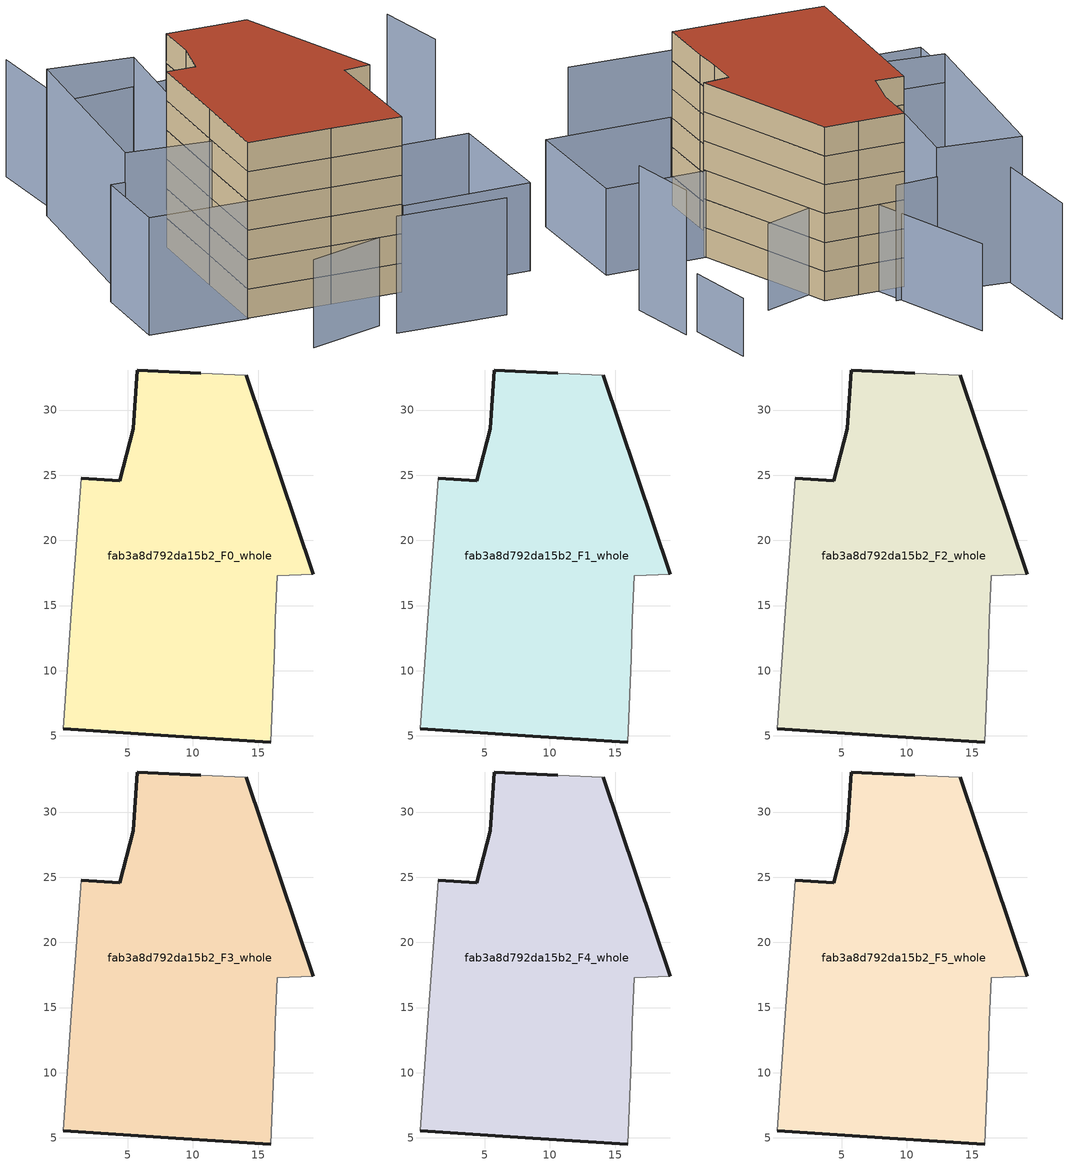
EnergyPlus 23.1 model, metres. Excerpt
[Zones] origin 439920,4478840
fab3a8d792da15b2_F0_whole
 floor ground (EU_floor_Construction): 14.1,32.68 19.25,17.4 16.48,17.3 16.34,13.95 16.23,10.92 15.97,4.53 8.68,4.99 0.04,5.54 0.67,14.5 1.42,24.75 4.4,24.56 5.43,28.57 5.72,33.08 10.59,32.84 z0
 wall outside (EU_wall_Construction): 0.04,5.54 8.68,4.99 15.97,4.53 / 19.25,17.4 14.1,32.68 / 10.59,32.84 5.72,33.08 5.43,28.57 4.4,24.56 1.42,24.75 z0:3
 wall adiabatic (EU_wall_Construction): 15.97,4.53 16.23,10.92 16.34,13.95 16.48,17.3 19.25,17.4 / 14.1,32.68 10.59,32.84 / 1.42,24.75 0.67,14.5 0.04,5.54 z0:3
fab3a8d792da15b2_F1_whole
 floor to fab3a8d792da15b2_F0_whole (EU_floor_Construction): 14.1,32.68 19.25,17.4 16.48,17.3 16.34,13.95 16.23,10.92 15.97,4.53 8.68,4.99 0.04,5.54 0.67,14.5 1.42,24.75 4.4,24.56 5.43,28.57 5.72,33.08 10.59,32.84 z3
 wall outside (EU_wall_Construction): 0.04,5.54 8.68,4.99 15.97,4.53 / 19.25,17.4 14.1,32.68 / 10.59,32.84 5.72,33.08 5.43,28.57 4.4,24.56 1.42,24.75 z3:6
 wall adiabatic (EU_wall_Construction): 15.97,4.53 16.23,10.92 16.34,13.95 16.48,17.3 19.25,17.4 / 14.1,32.68 10.59,32.84 / 1.42,24.75 0.67,14.5 0.04,5.54 z3:6
fab3a8d792da15b2_F2_whole
 floor to fab3a8d792da15b2_F1_whole (EU_floor_Construction): 14.1,32.68 19.25,17.4 16.48,17.3 16.34,13.95 16.23,10.92 15.97,4.53 8.68,4.99 0.04,5.54 0.67,14.5 1.42,24.75 4.4,24.56 5.43,28.57 5.72,33.08 10.59,32.84 z6
 wall outside (EU_wall_Construction): 0.04,5.54 8.68,4.99 15.97,4.53 / 19.25,17.4 14.1,32.68 / 10.59,32.84 5.72,33.08 5.43,28.57 4.4,24.56 1.42,24.75 z6:9
 wall adiabatic (EU_wall_Construction): 15.97,4.53 16.23,10.92 16.34,13.95 16.48,17.3 19.25,17.4 / 14.1,32.68 10.59,32.84 / 1.42,24.75 0.67,14.5 0.04,5.54 z6:9
fab3a8d792da15b2_F3_whole
 floor to fab3a8d792da15b2_F2_whole (EU_floor_Construction): 14.1,32.68 19.25,17.4 16.48,17.3 16.34,13.95 16.23,10.92 15.97,4.53 8.68,4.99 0.04,5.54 0.67,14.5 1.42,24.75 4.4,24.56 5.43,28.57 5.72,33.08 10.59,32.84 z9
 wall outside (EU_wall_Construction): 0.04,5.54 8.68,4.99 15.97,4.53 / 19.25,17.4 14.1,32.68 / 10.59,32.84 5.72,33.08 5.43,28.57 4.4,24.56 1.42,24.75 z9:12
 wall adiabatic (EU_wall_Construction): 15.97,4.53 16.23,10.92 16.34,13.95 16.48,17.3 19.25,17.4 / 14.1,32.68 10.59,32.84 / 1.42,24.75 0.67,14.5 0.04,5.54 z9:12
fab3a8d792da15b2_F4_whole
 floor to fab3a8d792da15b2_F3_whole (EU_floor_Construction): 14.1,32.68 19.25,17.4 16.48,17.3 16.34,13.95 16.23,10.92 15.97,4.53 8.68,4.99 0.04,5.54 0.67,14.5 1.42,24.75 4.4,24.56 5.43,28.57 5.72,33.08 10.59,32.84 z12
 wall outside (EU_wall_Construction): 0.04,5.54 8.68,4.99 15.97,4.53 / 19.25,17.4 14.1,32.68 / 10.59,32.84 5.72,33.08 5.43,28.57 4.4,24.56 1.42,24.75 z12:15
 wall adiabatic (EU_wall_Construction): 15.97,4.53 16.23,10.92 16.34,13.95 16.48,17.3 19.25,17.4 / 14.1,32.68 10.59,32.84 / 1.42,24.75 0.67,14.5 0.04,5.54 z12:15
fab3a8d792da15b2_F5_whole
 floor to fab3a8d792da15b2_F4_whole (EU_floor_Construction): 14.1,32.68 19.25,17.4 16.48,17.3 16.34,13.95 16.23,10.92 15.97,4.53 8.68,4.99 0.04,5.54 0.67,14.5 1.42,24.75 4.4,24.56 5.43,28.57 5.72,33.08 10.59,32.84 z15
 wall outside (EU_wall_Construction): 0.04,5.54 8.68,4.99 15.97,4.53 / 19.25,17.4 14.1,32.68 / 10.59,32.84 5.72,33.08 5.43,28.57 4.4,24.56 1.42,24.75 z15:18
 wall adiabatic (EU_wall_Construction): 15.97,4.53 16.23,10.92 16.34,13.95 16.48,17.3 19.25,17.4 / 14.1,32.68 10.59,32.84 / 1.42,24.75 0.67,14.5 0.04,5.54 z15:18
 roof outside (EU_roof_Construction): 15.97,4.53 16.23,10.92 16.34,13.95 16.48,17.3 19.25,17.4 14.1,32.68 10.59,32.84 5.72,33.08 5.43,28.57 4.4,24.56 1.42,24.75 0.67,14.5 0.04,5.54 8.68,4.99 z18
shading: 2.27,-3.78 10.26,-1.83 / 20.05,32.36 9.69,29.07 / 9.69,29.07 4.19,46.38 / 15.96,4.23 16.49,17.86 / 16.49,17.86 29.77,17.34 / 29.77,17.34 29.24,3.71 / 29.24,3.71 15.96,4.23 z0:9; 10.86,-4.3 22.23,-5.02 / 8.06,35.88 -3.76,35.67 / -3.76,35.67 -3.97,47.34 / -9.52,15.18 0.67,14.5 / 0.67,14.5 0.07,5.47 / 0.07,5.47 -10.12,6.15 / -10.12,6.15 -9.52,15.18 z0:12; 31.05,26.63 29.87,34.15 / 3.64,35.79 0.59,13.88 / 0.59,13.88 -8.05,15.08 / -8.05,15.08 -5.01,37 / -5.01,37 3.64,35.79 z0:15; 28.56,33.96 27.48,41.45 z0:6
[Building]
EU S2 Campaign: North Axis=0; Terrain=City; Solar Distribution=FullExterior
[Site:Location]
Madrid: Latitude=40.5; Longitude=-3.5; Time Zone=1; Elevation=609
[SizingPeriod:WeatherFileDays]
AnnualSizingPeriod: Begin Month=1; Begin Day of Month=1; End Month=12; End Day of Month=31; Day of Week for Start Day=Monday; Use Weather File Daylight Saving Period=No; Use Weather File Rain and Snow Indicators=No
[MATERIAL]
EU_InternalMass_Material: Roughness=MediumRough; Thickness=0.1; Conductivity=1; Density=1800; Specific Heat=900; Thermal Absorptance=0.9; Solar Absorptance=0.7; Visible Absorptance=0.7
[MATERIAL:NOMASS] Roughness=MediumRough; Thermal Absorptance=0.9; Solar Absorptance=0.7; Visible Absorptance=0.7
Name | Thermal Resistance
EU_wall_NoMass | 0.609216
EU_roof_NoMass | 0.513268
EU_floor_NoMass | 0.568163
[CONSTRUCTION]
EU_wall_Construction: EU_wall_NoMass
EU_roof_Construction: EU_roof_NoMass
EU_floor_Construction: EU_floor_NoMass
EU_InternalMass_Construction: EU_InternalMass_Material
[ZONE] Type=1; Multiplier=1; Ceiling Height=autocalculate; Floor Area=autocalculate; Part of Total Floor Area=Yes
Name | Volume
fab3a8d792da15b2_F0_whole | 1204.12
fab3a8d792da15b2_F1_whole; fab3a8d792da15b2_F2_whole; fab3a8d792da15b2_F3_whole; fab3a8d792da15b2_F4_whole; fab3a8d792da15b2_F5_whole | 1204.11
[INTERNALMASS] Construction=EU_InternalMass_Construction; Surface Area=401.372
Name | Zone or ZoneList
fab3a8d792da15b2_F0_whole_EU_InternalMass | fab3a8d792da15b2_F0_whole
fab3a8d792da15b2_F1_whole_EU_InternalMass | fab3a8d792da15b2_F1_whole
fab3a8d792da15b2_F2_whole_EU_InternalMass | fab3a8d792da15b2_F2_whole
fab3a8d792da15b2_F3_whole_EU_InternalMass | fab3a8d792da15b2_F3_whole
fab3a8d792da15b2_F4_whole_EU_InternalMass | fab3a8d792da15b2_F4_whole
fab3a8d792da15b2_F5_whole_EU_InternalMass | fab3a8d792da15b2_F5_whole
[OTHEREQUIPMENT] Fuel Type=Electricity; Design Level Calculation Method=Watts/Area; Power per Zone Floor Area=1; Fraction Latent=0; Fraction Radiant=0; Fraction Lost=0; Carbon Dioxide Generation Rate=0; EndUse Subcategory=EU_Step8_InternalGains
Name | Zone or ZoneList or Space or SpaceList | Schedule
EU_Step8_InternalGain_fab3a8d792da15b2_F0_whole_f000 | fab3a8d792da15b2_F0_whole | EU_Step8_GainSchedule_fab3a8d792da15b2_F0_whole_f000
EU_Step8_InternalGain_fab3a8d792da15b2_F1_whole_f000 | fab3a8d792da15b2_F1_whole | EU_Step8_GainSchedule_fab3a8d792da15b2_F1_whole_f000
EU_Step8_InternalGain_fab3a8d792da15b2_F2_whole_f000 | fab3a8d792da15b2_F2_whole | EU_Step8_GainSchedule_fab3a8d792da15b2_F2_whole_f000
EU_Step8_InternalGain_fab3a8d792da15b2_F3_whole_f000 | fab3a8d792da15b2_F3_whole | EU_Step8_GainSchedule_fab3a8d792da15b2_F3_whole_f000
EU_Step8_InternalGain_fab3a8d792da15b2_F4_whole_f000 | fab3a8d792da15b2_F4_whole | EU_Step8_GainSchedule_fab3a8d792da15b2_F4_whole_f000
EU_Step8_InternalGain_fab3a8d792da15b2_F5_whole_f000 | fab3a8d792da15b2_F5_whole | EU_Step8_GainSchedule_fab3a8d792da15b2_F5_whole_f000
[ZONEVENTILATION:DESIGNFLOWRATE] Schedule=EU_AlwaysOn; Design Flow Rate Calculation Method=AirChanges/Hour; Air Changes per Hour=0.752966; Ventilation Type=Natural; Fan Pressure Rise=0; Fan Total Efficiency=1; Constant Term Coefficient=1; Temperature Term Coefficient=0; Velocity Term Coefficient=0; Velocity Squared Term Coefficient=0; Minimum Indoor Temperature=-100; Maximum Indoor Temperature=100; Delta Temperature=-100; Minimum Outdoor Temperature=-100; Maximum Outdoor Temperature=100; Maximum Wind Speed=40
Name | Zone or ZoneList or Space or SpaceList
EU_ConstantAir_fab3a8d792da15b2_F0_whole | fab3a8d792da15b2_F0_whole
EU_ConstantAir_fab3a8d792da15b2_F1_whole | fab3a8d792da15b2_F1_whole
EU_ConstantAir_fab3a8d792da15b2_F2_whole | fab3a8d792da15b2_F2_whole
EU_ConstantAir_fab3a8d792da15b2_F3_whole | fab3a8d792da15b2_F3_whole
EU_ConstantAir_fab3a8d792da15b2_F4_whole | fab3a8d792da15b2_F4_whole
EU_ConstantAir_fab3a8d792da15b2_F5_whole | fab3a8d792da15b2_F5_whole
[HVACTEMPLATE:THERMOSTAT] Constant Heating Setpoint=20; Constant Cooling Setpoint=50
EU_HeatOnly_fab3a8d792da15b2_F0_whole; EU_HeatOnly_fab3a8d792da15b2_F1_whole; EU_HeatOnly_fab3a8d792da15b2_F2_whole; EU_HeatOnly_fab3a8d792da15b2_F3_whole; EU_HeatOnly_fab3a8d792da15b2_F4_whole; EU_HeatOnly_fab3a8d792da15b2_F5_whole
[HVACTEMPLATE:ZONE:IDEALLOADSAIRSYSTEM] System Availability Schedule=EU_AlwaysOn; Maximum Heating Supply Air Temperature=50; Minimum Cooling Supply Air Temperature=13; Maximum Heating Supply Air Humidity Ratio=0.0156; Minimum Cooling Supply Air Humidity Ratio=0.0077; Heating Limit=NoLimit; Cooling Limit=NoLimit; Heating Availability Schedule=EU_AlwaysOn; Cooling Availability Schedule=EU_CoolingOff; Dehumidification Control Type=ConstantSensibleHeatRatio; Cooling Sensible Heat Ratio=0.7; Dehumidification Setpoint=60; Humidification Control Type=None; Humidification Setpoint=30; Outdoor Air Method=None; Outdoor Air Flow Rate per Person=0.00944; Outdoor Air Flow Rate per Zone Floor Area=0; Outdoor Air Flow Rate per Zone=0; Demand Controlled Ventilation Type=None; Outdoor Air Economizer Type=NoEconomizer; Heat Recovery Type=None; Sensible Heat Recovery Effectiveness=0.7; Latent Heat Recovery Effectiveness=0.65
Name | Template Thermostat
fab3a8d792da15b2_F0_whole | EU_HeatOnly_fab3a8d792da15b2_F0_whole
fab3a8d792da15b2_F1_whole | EU_HeatOnly_fab3a8d792da15b2_F1_whole
fab3a8d792da15b2_F2_whole | EU_HeatOnly_fab3a8d792da15b2_F2_whole
fab3a8d792da15b2_F3_whole | EU_HeatOnly_fab3a8d792da15b2_F3_whole
fab3a8d792da15b2_F4_whole | EU_HeatOnly_fab3a8d792da15b2_F4_whole
fab3a8d792da15b2_F5_whole | EU_HeatOnly_fab3a8d792da15b2_F5_whole
[SIZING:ZONE] Zone Cooling Design Supply Air Temperature Input Method=SupplyAirTemperature; Zone Cooling Design Supply Air Temperature=13; Zone Heating Design Supply Air Temperature Input Method=SupplyAirTemperature; Zone Heating Design Supply Air Temperature=50; Zone Cooling Design Supply Air Humidity Ratio=0.008; Zone Heating Design Supply Air Humidity Ratio=0.008; Cooling Design Air Flow Method=DesignDay; Cooling Design Air Flow Rate=0; Cooling Minimum Air Flow per Zone Floor Area=0.000762; Cooling Minimum Air Flow=0; Cooling Minimum Air Flow Fraction=0.2; Heating Design Air Flow Method=DesignDay; Heating Design Air Flow Rate=0; Heating Maximum Air Flow per Zone Floor Area=0.002032; Heating Maximum Air Flow=0.141576; Heating Maximum Air Flow Fraction=0.3; Account for Dedicated Outdoor Air System=No; Dedicated Outdoor Air System Control Strategy=NeutralSupplyAir; Dedicated Outdoor Air Low Setpoint Temperature for Design=autosize; Dedicated Outdoor Air High Setpoint Temperature for Design=autosize; Zone Load Sizing Method=Sensible Load Only No Latent Load; Zone Latent Cooling Design Supply Air Humidity Ratio Input Method=HumidityRatioDifference; Zone Cooling Design Supply Air Humidity Ratio Difference=0.005; Zone Latent Heating Design Supply Air Humidity Ratio Input Method=HumidityRatioDifference; Zone Humidification Design Supply Air Humidity Ratio Difference=0.005
fab3a8d792da15b2_F0_whole; fab3a8d792da15b2_F1_whole; fab3a8d792da15b2_F2_whole; fab3a8d792da15b2_F3_whole; fab3a8d792da15b2_F4_whole; fab3a8d792da15b2_F5_whole
[SCHEDULE:CONSTANT]
Name | Hourly Value
EU_AlwaysOn | 1
EU_CoolingOff | 0
[SCHEDULE:FILE] Column Number=1; Rows to Skip at Top=0; Number of Hours of Data=8760; Column Separator=Comma; Interpolate to Timestep=No; Minutes per Item=60; Adjust Schedule for Daylight Savings=Yes
Name | File
EU_Step8_GainSchedule_fab3a8d792da15b2_F0_whole_f000 | ../../schedules/fab3a8d792da15b2/fab3a8d792da15b2_F0_whole_f000_gain.csv
EU_Step8_GainSchedule_fab3a8d792da15b2_F1_whole_f000 | ../../schedules/fab3a8d792da15b2/fab3a8d792da15b2_F1_whole_f000_gain.csv
EU_Step8_GainSchedule_fab3a8d792da15b2_F2_whole_f000 | ../../schedules/fab3a8d792da15b2/fab3a8d792da15b2_F2_whole_f000_gain.csv
EU_Step8_GainSchedule_fab3a8d792da15b2_F3_whole_f000 | ../../schedules/fab3a8d792da15b2/fab3a8d792da15b2_F3_whole_f000_gain.csv
EU_Step8_GainSchedule_fab3a8d792da15b2_F4_whole_f000 | ../../schedules/fab3a8d792da15b2/fab3a8d792da15b2_F4_whole_f000_gain.csv
EU_Step8_GainSchedule_fab3a8d792da15b2_F5_whole_f000 | ../../schedules/fab3a8d792da15b2/fab3a8d792da15b2_F5_whole_f000_gain.csv
